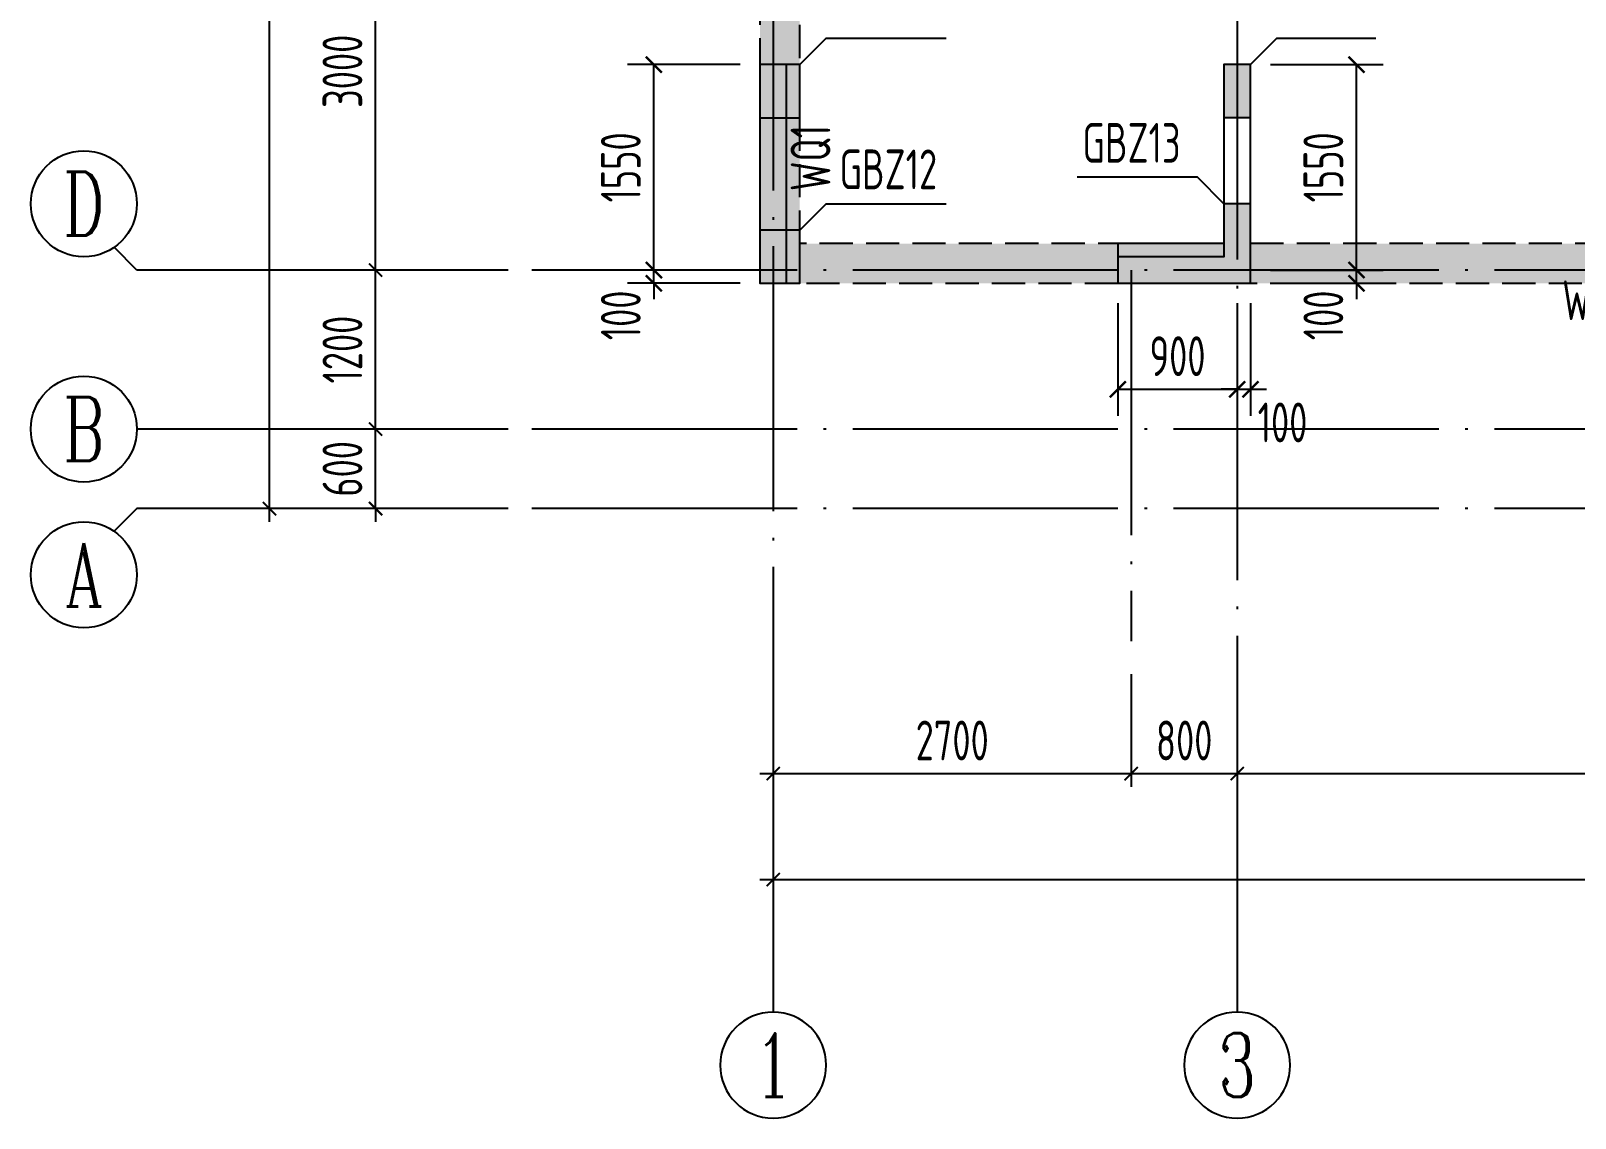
# Model space of a CAD drawing. Extents: x -812054 to 22247, y -644080 to 1003627.
# Drawn here: x -485856 to -474207, y -154781 to -146576 of the extents above; entities that cross this region are included whole.
import ezdxf
from ezdxf.enums import TextEntityAlignment as Align

# ---------------------------------------------------------------- set-up
doc = ezdxf.new("R2010")
doc.units = 0
doc.header["$LTSCALE"] = 1000
doc.linetypes.add('__DASH', pattern=[0.35, 0.25, -0.1])
doc.linetypes.add('DOTE', pattern=[2.42, 2, -0.2, 0.02, -0.2])
doc.layers.get('0').update_dxf_attribs({"linetype": 'CONTINUOUS'})
doc.layers.get('DEFPOINTS').update_dxf_attribs({"linetype": 'CONTINUOUS'})
for name, color, linetype in [('A-AXIS', 1, 'CONTINUOUS'), ('A-DOTE', 10, 'DOTE'), ('AXIS_NUM', 7, 'CONTINUOUS'), ('COLU_DE_TEXT', 7, 'CONTINUOUS'), ('LABEL', 1, 'CONTINUOUS'), ('S-Q墙填充', 252, 'CONTINUOUS'), ('S-Q墙实线', 6, 'CONTINUOUS'), ('S-Q墙标注', 3, 'CONTINUOUS'), ('S-X详图填充', 252, 'CONTINUOUS'), ('S-X详图实线', 4, 'CONTINUOUS'), ('S-Y一般标注', 3, 'CONTINUOUS')]:
    doc.layers.add(name, color=color, linetype=linetype)
doc.styles.add('TSSD_Axis', font='complex.shx', dxfattribs={"width": 0.7, "bigfont": 'hztxt.shx'})
doc.styles.add('TSSD_DIMENSION', font='Tssdeng.shx', dxfattribs={"width": 0.7, "bigfont": 'tssdchn.shx'})
doc.styles.add('TSSD_REIN', font='tssdeng.shx', dxfattribs={"width": 0.7, "height": 300, "bigfont": 'tssdchn.shx'})
doc.styles.add('结构文字', font='zstxt.shx', dxfattribs={"width": 0.7, "bigfont": 'zshz.shx'})
doc.dimstyles.new('STRUCK', dxfattribs={"dimtxt": 400, "dimasz": 121, "dimexe": 200, "dimexo": 150, "dimgap": 115, "dimtad": 1, "dimdec": 0, "dimdsep": 46, "dimtxsty": '结构文字', "dimblk": 'ARCHTICK', "dimcen": 400, "dimclrd": 3, "dimclre": 3, "dimclrt": 7, "dimadec": 0, "dimazin": 0, "dimtfac": 1, "dimtdec": 0, "dimtix": 1, "dimtmove": 2, "dimatfit": 3, "dimldrblk": '_DIMX', "dimfxl": 1, "dimtolj": 1, "dimtzin": 0, "dimarcsym": 0})
doc.dimstyles.new('TSSD_100_100', dxfattribs={"dimtxt": 300, "dimasz": 100, "dimexe": 100, "dimexo": 250, "dimgap": 100, "dimtad": 1, "dimdec": 0, "dimzin": 0, "dimdsep": 46, "dimtxsty": 'TSSD_DIMENSION', "dimblk": 'ARCHTICK', "dimcen": 0, "dimdle": 100, "dimclrt": 7, "dimadec": 0, "dimazin": 0, "dimtfac": 1, "dimtdec": 0, "dimtix": 1, "dimtmove": 2, "dimatfit": 3, "dimldrblk": 'ARCHTICK', "dimfxl": 1, "dimtolj": 1, "dimtzin": 0, "dimarcsym": 0})

# ---------------------------------------------------------------- blocks, each defined once
blk = doc.blocks.new('ts_axno')
at = {"color": 0, "linetype": 'ByBlock', "lineweight": -2}
blk.add_circle((0, 0), 0.5, dxfattribs=at)
at = {"color": 0, "linetype": 'ByBlock', "lineweight": -2, "style": 'TSSD_Axis', "width": 0.7}
blk.add_attdef('A', text='', height=0.6, dxfattribs=at).set_placement((0, 0), align=Align.MIDDLE_CENTER)
blk = doc.blocks.new('_ArchTick')
at = {"color": 0, "linetype": 'ByBlock', "const_width": 0.15}
blk.add_lwpolyline([(-0.5, -0.5), (0.5, 0.5)], dxfattribs=at)
blk = doc.blocks.new('*D362')
at = {"layer": 'DEFPOINTS', "color": 0, "transparency": 16777216}
for p in [(205139, 65704), (206139, 65704), (206139, 65104)]:
    blk.add_point(p, dxfattribs=at)
at = {"layer": 'S-Y一般标注', "color": 0, "lineweight": -2, "transparency": 16777216}
for p, q in [((205889, 65704), (205039, 65704)), ((205139, 65704), (205139, 65804)), ((205139, 65104), (205139, 65704)), ((205889, 65104), (205039, 65104)), ((205139, 65104), (205139, 65004))]:
    blk.add_line(p, q, dxfattribs=at)
at = {"layer": 'S-Y一般标注', "color": 0, "lineweight": -2, "transparency": 16777216, "xscale": 100, "yscale": 100, "zscale": 100}
for p, rotation in [((205139, 65704), 270), ((205139, 65104), 90)]:
    blk.add_blockref('_ArchTick', p, dxfattribs=dict(at, rotation=rotation))
at = {"layer": 'S-Y一般标注', "color": 7, "transparency": 16777216, "insert": (204889, 65404), "char_height": 300, "attachment_point": 5, "rotation": 90, "style": 'TSSD_DIMENSION'}
blk.add_mtext('\\A1;600', dxfattribs=at)
blk = doc.blocks.new('*D368')
at = {"layer": 'DEFPOINTS', "color": 0, "transparency": 16777216}
for p in [(204339, 80604), (206139, 80604), (206139, 65104)]:
    blk.add_point(p, dxfattribs=at)
at = {"layer": 'S-Y一般标注', "color": 0, "lineweight": -2, "transparency": 16777216}
for p, q in [((204339, 65004), (204339, 80704)), ((205889, 80604), (204239, 80604)), ((205889, 65104), (204239, 65104))]:
    blk.add_line(p, q, dxfattribs=at)
at = {"layer": 'S-Y一般标注', "color": 0, "lineweight": -2, "transparency": 16777216, "xscale": 100, "yscale": 100, "zscale": 100}
for p, rotation in [((204339, 80604), 90), ((204339, 65104), 270)]:
    blk.add_blockref('_ArchTick', p, dxfattribs=dict(at, rotation=rotation))
at = {"layer": 'S-Y一般标注', "color": 7, "transparency": 16777216, "insert": (204089, 72854), "char_height": 300, "attachment_point": 5, "rotation": 90, "style": 'TSSD_DIMENSION'}
blk.add_mtext('\\A1;15500', dxfattribs=at)
blk = doc.blocks.new('*D372')
at = {"layer": 'DEFPOINTS', "color": 0, "transparency": 16777216}
for p in [(205139, 66904), (206139, 66904), (206139, 65704)]:
    blk.add_point(p, dxfattribs=at)
at = {"layer": 'S-Y一般标注', "color": 0, "lineweight": -2, "transparency": 16777216}
for p, q in [((205139, 65604), (205139, 67004)), ((205889, 66904), (205039, 66904)), ((205889, 65704), (205039, 65704))]:
    blk.add_line(p, q, dxfattribs=at)
at = {"layer": 'S-Y一般标注', "color": 0, "lineweight": -2, "transparency": 16777216, "xscale": 100, "yscale": 100, "zscale": 100}
for p, rotation in [((205139, 66904), 90), ((205139, 65704), 270)]:
    blk.add_blockref('_ArchTick', p, dxfattribs=dict(at, rotation=rotation))
at = {"layer": 'S-Y一般标注', "color": 7, "transparency": 16777216, "insert": (204889, 66304), "char_height": 300, "attachment_point": 5, "rotation": 90, "style": 'TSSD_DIMENSION'}
blk.add_mtext('\\A1;1200', dxfattribs=at)
blk = doc.blocks.new('*D373')
at = {"layer": 'DEFPOINTS', "color": 0, "transparency": 16777216}
for p in [(205139, 69904), (206139, 69904), (206139, 66904)]:
    blk.add_point(p, dxfattribs=at)
at = {"layer": 'S-Y一般标注', "color": 0, "lineweight": -2, "transparency": 16777216}
for p, q in [((205889, 69904), (205039, 69904)), ((205139, 66804), (205139, 70004)), ((205889, 66904), (205039, 66904))]:
    blk.add_line(p, q, dxfattribs=at)
at = {"layer": 'S-Y一般标注', "color": 0, "lineweight": -2, "transparency": 16777216, "xscale": 100, "yscale": 100, "zscale": 100}
for p, rotation in [((205139, 69904), 90), ((205139, 66904), 270)]:
    blk.add_blockref('_ArchTick', p, dxfattribs=dict(at, rotation=rotation))
at = {"layer": 'S-Y一般标注', "color": 7, "transparency": 16777216, "insert": (204889, 68404), "char_height": 300, "attachment_point": 5, "rotation": 90, "style": 'TSSD_DIMENSION'}
blk.add_mtext('\\A1;3000', dxfattribs=at)
blk = doc.blocks.new('*D378')
at = {"layer": 'DEFPOINTS', "color": 0, "transparency": 16777216}
for p in [(210839, 64104), (211639, 64104), (211639, 63104)]:
    blk.add_point(p, dxfattribs=at)
at = {"layer": 'S-Y一般标注', "color": 0, "lineweight": -2, "transparency": 16777216}
for p, q in [((210839, 63854), (210839, 63004)), ((211639, 63854), (211639, 63004)), ((210739, 63104), (211739, 63104))]:
    blk.add_line(p, q, dxfattribs=at)
at = {"layer": 'S-Y一般标注', "color": 0, "lineweight": -2, "transparency": 16777216, "xscale": 100, "yscale": 100, "zscale": 100, "rotation": 180}
blk.add_blockref('_ArchTick', (210839, 63104), dxfattribs=at)
at = {"layer": 'S-Y一般标注', "color": 0, "lineweight": -2, "transparency": 16777216, "xscale": 100, "yscale": 100, "zscale": 100}
blk.add_blockref('_ArchTick', (211639, 63104), dxfattribs=at)
at = {"layer": 'S-Y一般标注', "color": 7, "transparency": 16777216, "insert": (211239, 63354), "char_height": 300, "attachment_point": 5, "style": 'TSSD_DIMENSION'}
blk.add_mtext('\\A1;800', dxfattribs=at)
blk = doc.blocks.new('*D379')
at = {"layer": 'DEFPOINTS', "color": 0, "transparency": 16777216}
for p in [(211639, 64104), (217439, 64104), (217439, 63104)]:
    blk.add_point(p, dxfattribs=at)
at = {"layer": 'S-Y一般标注', "color": 0, "lineweight": -2, "transparency": 16777216}
for p, q in [((211639, 63854), (211639, 63004)), ((217439, 63854), (217439, 63004)), ((211539, 63104), (217539, 63104))]:
    blk.add_line(p, q, dxfattribs=at)
at = {"layer": 'S-Y一般标注', "color": 0, "lineweight": -2, "transparency": 16777216, "xscale": 100, "yscale": 100, "zscale": 100, "rotation": 180}
blk.add_blockref('_ArchTick', (211639, 63104), dxfattribs=at)
at = {"layer": 'S-Y一般标注', "color": 0, "lineweight": -2, "transparency": 16777216, "xscale": 100, "yscale": 100, "zscale": 100}
blk.add_blockref('_ArchTick', (217439, 63104), dxfattribs=at)
at = {"layer": 'S-Y一般标注', "color": 7, "transparency": 16777216, "insert": (214539, 63354), "char_height": 300, "attachment_point": 5, "style": 'TSSD_DIMENSION'}
blk.add_mtext('\\A1;5800', dxfattribs=at)
blk = doc.blocks.new('*D390')
at = {"layer": 'DEFPOINTS', "color": 0, "transparency": 16777216}
for p in [(208139, 64104), (258139, 64104), (258139, 62304)]:
    blk.add_point(p, dxfattribs=at)
at = {"layer": 'S-Y一般标注', "color": 0, "lineweight": -2, "transparency": 16777216}
for p, q in [((208139, 63854), (208139, 62204)), ((258139, 63854), (258139, 62204)), ((208039, 62304), (258239, 62304))]:
    blk.add_line(p, q, dxfattribs=at)
at = {"layer": 'S-Y一般标注', "color": 0, "lineweight": -2, "transparency": 16777216, "xscale": 100, "yscale": 100, "zscale": 100, "rotation": 180}
blk.add_blockref('_ArchTick', (208139, 62304), dxfattribs=at)
at = {"layer": 'S-Y一般标注', "color": 0, "lineweight": -2, "transparency": 16777216, "xscale": 100, "yscale": 100, "zscale": 100}
blk.add_blockref('_ArchTick', (258139, 62304), dxfattribs=at)
at = {"layer": 'S-Y一般标注', "color": 7, "transparency": 16777216, "insert": (233139, 62554), "char_height": 300, "attachment_point": 5, "style": 'TSSD_DIMENSION'}
blk.add_mtext('\\A1;50000', dxfattribs=at)
blk = doc.blocks.new('*D392')
at = {"layer": 'DEFPOINTS', "color": 0, "transparency": 16777216}
for p in [(208139, 64104), (210839, 64104), (210839, 63104)]:
    blk.add_point(p, dxfattribs=at)
at = {"layer": 'S-Y一般标注', "color": 0, "lineweight": -2, "transparency": 16777216}
for p, q in [((208139, 63854), (208139, 63004)), ((210839, 63854), (210839, 63004)), ((208039, 63104), (210939, 63104))]:
    blk.add_line(p, q, dxfattribs=at)
at = {"layer": 'S-Y一般标注', "color": 0, "lineweight": -2, "transparency": 16777216, "xscale": 100, "yscale": 100, "zscale": 100, "rotation": 180}
blk.add_blockref('_ArchTick', (208139, 63104), dxfattribs=at)
at = {"layer": 'S-Y一般标注', "color": 0, "lineweight": -2, "transparency": 16777216, "xscale": 100, "yscale": 100, "zscale": 100}
blk.add_blockref('_ArchTick', (210839, 63104), dxfattribs=at)
at = {"layer": 'S-Y一般标注', "color": 7, "transparency": 16777216, "insert": (209489, 63354), "char_height": 300, "attachment_point": 5, "style": 'TSSD_DIMENSION'}
blk.add_mtext('\\A1;2700', dxfattribs=at)
blk = doc.blocks.new('*D651')
at = {"layer": 'DEFPOINTS', "color": 0, "transparency": 16777216}
for p in [(-481156, -148381), (-480356, -148381), (-480356, -148481)]:
    blk.add_point(p, dxfattribs=at)
at = {"layer": 'S-Q墙标注', "color": 3, "lineweight": -2, "transparency": 16777216}
for p, q in [((-481156, -148381), (-481156, -148260)), ((-480506, -148381), (-481356, -148381)), ((-481156, -148481), (-481156, -148381)), ((-480506, -148481), (-481356, -148481)), ((-481156, -148481), (-481156, -148602))]:
    blk.add_line(p, q, dxfattribs=at)
at = {"layer": 'S-Q墙标注', "color": 3, "lineweight": -2, "transparency": 16777216, "xscale": 121, "yscale": 121, "zscale": 121}
for p, rotation in [((-481156, -148381), 270), ((-481156, -148481), 90)]:
    blk.add_blockref('_ArchTick', p, dxfattribs=dict(at, rotation=rotation))
at = {"layer": 'S-Q墙标注', "color": 7, "transparency": 16777216, "insert": (-481406, -148723), "char_height": 300, "attachment_point": 5, "rotation": 90, "style": 'TSSD_REIN'}
blk.add_mtext('\\A1;100', dxfattribs=at)
blk = doc.blocks.new('_DIMX')
blk.add_line((-150, 0), (150, 0))
at = {"const_width": 50}
blk.add_lwpolyline([(-70, -70), (70, 70)], dxfattribs=at)
blk = doc.blocks.new('*D652')
at = {"layer": 'DEFPOINTS', "color": 0, "transparency": 16777216}
for p in [(-481156, -146831), (-480356, -146831), (-480356, -148381)]:
    blk.add_point(p, dxfattribs=at)
at = {"layer": 'S-Q墙标注', "color": 3, "lineweight": -2, "transparency": 16777216}
for p, q in [((-480506, -146831), (-481356, -146831)), ((-481156, -148381), (-481156, -146831)), ((-480506, -148381), (-481356, -148381))]:
    blk.add_line(p, q, dxfattribs=at)
at = {"layer": 'S-Q墙标注', "color": 3, "lineweight": -2, "transparency": 16777216, "xscale": 121, "yscale": 121, "zscale": 121}
for p, rotation in [((-481156, -146831), 90), ((-481156, -148381), 270)]:
    blk.add_blockref('_ArchTick', p, dxfattribs=dict(at, rotation=rotation))
at = {"layer": 'S-Q墙标注', "color": 7, "transparency": 16777216, "insert": (-481406, -147606), "char_height": 300, "attachment_point": 5, "rotation": 90, "style": 'TSSD_REIN'}
blk.add_mtext('\\A1;1550', dxfattribs=at)
blk = doc.blocks.new('*D655')
at = {"layer": 'DEFPOINTS', "color": 0, "transparency": 16777216}
for p in [(-476656, -148381), (-475856, -148381), (-476656, -148481)]:
    blk.add_point(p, dxfattribs=at)
at = {"layer": 'S-Q墙标注', "color": 3, "lineweight": -2, "transparency": 16777216}
for p, q in [((-475856, -148381), (-475856, -148260)), ((-476506, -148381), (-475656, -148381)), ((-475856, -148481), (-475856, -148381)), ((-476506, -148481), (-475656, -148481)), ((-475856, -148481), (-475856, -148602))]:
    blk.add_line(p, q, dxfattribs=at)
at = {"layer": 'S-Q墙标注', "color": 3, "lineweight": -2, "transparency": 16777216, "xscale": 121, "yscale": 121, "zscale": 121}
for p, rotation in [((-475856, -148381), 270), ((-475856, -148481), 90)]:
    blk.add_blockref('_ArchTick', p, dxfattribs=dict(at, rotation=rotation))
at = {"layer": 'S-Q墙标注', "color": 7, "transparency": 16777216, "insert": (-476106, -148723), "char_height": 300, "attachment_point": 5, "rotation": 90, "style": 'TSSD_REIN'}
blk.add_mtext('\\A1;100', dxfattribs=at)
blk = doc.blocks.new('*D656')
at = {"layer": 'DEFPOINTS', "color": 0, "transparency": 16777216}
for p in [(-476656, -146831), (-475856, -146831), (-476656, -148381)]:
    blk.add_point(p, dxfattribs=at)
at = {"layer": 'S-Q墙标注', "color": 3, "lineweight": -2, "transparency": 16777216}
for p, q in [((-476506, -146831), (-475656, -146831)), ((-475856, -148381), (-475856, -146831)), ((-476506, -148381), (-475656, -148381))]:
    blk.add_line(p, q, dxfattribs=at)
at = {"layer": 'S-Q墙标注', "color": 3, "lineweight": -2, "transparency": 16777216, "xscale": 121, "yscale": 121, "zscale": 121}
for p, rotation in [((-475856, -146831), 90), ((-475856, -148381), 270)]:
    blk.add_blockref('_ArchTick', p, dxfattribs=dict(at, rotation=rotation))
at = {"layer": 'S-Q墙标注', "color": 7, "transparency": 16777216, "insert": (-476106, -147606), "char_height": 300, "attachment_point": 5, "rotation": 90, "style": 'TSSD_REIN'}
blk.add_mtext('\\A1;1550', dxfattribs=at)
blk = doc.blocks.new('*D657')
at = {"layer": 'DEFPOINTS', "color": 0, "transparency": 16777216}
for p in [(-477656, -148481), (-476756, -148481), (-476756, -149281)]:
    blk.add_point(p, dxfattribs=at)
at = {"layer": 'S-Q墙标注', "color": 3, "lineweight": -2, "transparency": 16777216}
for p, q in [((-477656, -148631), (-477656, -149481)), ((-476756, -148631), (-476756, -149481)), ((-477656, -149281), (-476756, -149281))]:
    blk.add_line(p, q, dxfattribs=at)
at = {"layer": 'S-Q墙标注', "color": 3, "lineweight": -2, "transparency": 16777216, "xscale": 121, "yscale": 121, "zscale": 121, "rotation": 180}
blk.add_blockref('_ArchTick', (-477656, -149281), dxfattribs=at)
at = {"layer": 'S-Q墙标注', "color": 3, "lineweight": -2, "transparency": 16777216, "xscale": 121, "yscale": 121, "zscale": 121}
blk.add_blockref('_ArchTick', (-476756, -149281), dxfattribs=at)
at = {"layer": 'S-Q墙标注', "color": 7, "transparency": 16777216, "insert": (-477206, -149031), "char_height": 300, "attachment_point": 5, "style": 'TSSD_REIN'}
blk.add_mtext('\\A1;900', dxfattribs=at)
blk = doc.blocks.new('*D658')
at = {"layer": 'DEFPOINTS', "color": 0, "transparency": 16777216}
for p in [(-476756, -148481), (-476656, -148481), (-476656, -149281)]:
    blk.add_point(p, dxfattribs=at)
at = {"layer": 'S-Q墙标注', "color": 3, "lineweight": -2, "transparency": 16777216}
for p, q in [((-476756, -148631), (-476756, -149481)), ((-476656, -148631), (-476656, -149481)), ((-476756, -149281), (-476877, -149281)), ((-476756, -149281), (-476656, -149281)), ((-476656, -149281), (-476535, -149281))]:
    blk.add_line(p, q, dxfattribs=at)
at = {"layer": 'S-Q墙标注', "color": 3, "lineweight": -2, "transparency": 16777216, "xscale": 121, "yscale": 121, "zscale": 121}
blk.add_blockref('_ArchTick', (-476756, -149281), dxfattribs=at)
at = {"layer": 'S-Q墙标注', "color": 3, "lineweight": -2, "transparency": 16777216, "xscale": 121, "yscale": 121, "zscale": 121, "rotation": 180}
blk.add_blockref('_ArchTick', (-476656, -149281), dxfattribs=at)
at = {"layer": 'S-Q墙标注', "color": 7, "transparency": 16777216, "insert": (-476414, -149531), "char_height": 300, "attachment_point": 5, "style": 'TSSD_REIN'}
blk.add_mtext('\\A1;100', dxfattribs=at)
blk = doc.blocks.new('20210812.03353967')
at = {"layer": 'A-AXIS'}
for p, q in [((-219370.9, -57852.1), (-219542.5, -57680.5)), ((-216570.9, -57852.1), (-219370.9, -57852.1)), ((-216570.9, -59052.1), (-219370.9, -59052.1)), ((-219370.9, -59652.1), (-219542.5, -59823.7)), ((-216570.9, -59652.1), (-219370.9, -59652.1)), ((-214570.9, -60652.1), (-214570.9, -63452.1)), ((-211070.9, -60652.1), (-211070.9, -63452.1))]:
    blk.add_line(p, q, dxfattribs=at)
at = {"layer": 'A-DOTE'}
for p, q in [((-214570.9, -43152.1), (-214570.9, -60652.1)), ((-211070.9, -53352.1), (-211070.9, -60652.1)), ((-163570.9, -57852.1), (-216570.9, -57852.1)), ((-211870.9, -57852.1), (-211870.9, -60652.1)), ((-163570.9, -59052.1), (-216570.9, -59052.1)), ((-163570.9, -59652.1), (-216570.9, -59652.1))]:
    blk.add_line(p, q, dxfattribs=at)
at = {"layer": 'A-AXIS'}
ref = blk.add_blockref('ts_axno', (-219770.9, -57352.1), dxfattribs=dict(at, xscale=800, yscale=800, zscale=800, rotation=180))
ref.add_attrib('C', 'D', dxfattribs={"layer": 'AXIS_NUM', "height": 480, "style": 'TSSD_Axis', "width": 0.7}).set_placement((-219770.9, -57352.1), align=Align.MIDDLE_CENTER)
ref = blk.add_blockref('ts_axno', (-219770.9, -59052.1), dxfattribs=dict(at, xscale=800, yscale=800, zscale=800))
ref.add_attrib('A', 'B', dxfattribs={"layer": 'AXIS_NUM', "height": 480, "style": 'TSSD_Axis', "width": 0.7}).set_placement((-219770.9, -59052.1), align=Align.MIDDLE_CENTER)
ref = blk.add_blockref('ts_axno', (-219770.9, -60152.1), dxfattribs=dict(at, xscale=800, yscale=800, zscale=800))
ref.add_attrib('F', 'A', dxfattribs={"layer": 'AXIS_NUM', "height": 480, "style": 'TSSD_Axis', "width": 0.7}).set_placement((-219770.9, -60152.1), align=Align.MIDDLE_CENTER)
ref = blk.add_blockref('ts_axno', (-214570.9, -63852.1), dxfattribs=dict(at, xscale=-800, yscale=800, zscale=800, rotation=180))
ref.add_attrib('1', '1', dxfattribs={"layer": 'AXIS_NUM', "height": 480, "style": 'TSSD_Axis', "width": 0.7}).set_placement((-214570.9, -63852.1), align=Align.MIDDLE_CENTER)
ref = blk.add_blockref('ts_axno', (-211070.9, -63852.1), dxfattribs=dict(at, xscale=-800, yscale=800, zscale=800, rotation=180))
ref.add_attrib('2', '3', dxfattribs={"layer": 'AXIS_NUM', "height": 480, "style": 'TSSD_Axis', "width": 0.7}).set_placement((-211070.9, -63852.1), align=Align.MIDDLE_CENTER)
at = {"layer": 'S-Y一般标注'}
for base, p1, p2, picture, middle in [((-218370.9, -44152.1), (-216570.9, -59652.1), (-216570.9, -44152.1), '*D368', (-218620.9, -51902.1)), ((-217570.9, -54852.1), (-216570.9, -57852.1), (-216570.9, -54852.1), '*D373', (-217820.9, -56352.1)), ((-217570.9, -57852.1), (-216570.9, -59052.1), (-216570.9, -57852.1), '*D372', (-217820.9, -58452.1)), ((-217570.9, -59052.1), (-216570.9, -59652.1), (-216570.9, -59052.1), '*D362', (-217820.9, -59352.1))]:
    dim = blk.add_linear_dim(base=base, p1=p1, p2=p2, angle=90, dimstyle='TSSD_100_100', dxfattribs=at)
    dim.commit()
    dim.dimension.update_dxf_attribs({"geometry": picture, "text_midpoint": middle, "insert": (-422709.7, -124756.3)})
for base, p1, p2, picture, middle in [((-164570.9, -62452.1), (-214570.9, -60652.1), (-164570.9, -60652.1), '*D390', (-189570.9, -62202.1)), ((-211870.9, -61652.1), (-214570.9, -60652.1), (-211870.9, -60652.1), '*D392', (-213220.9, -61402.1)), ((-211070.9, -61652.1), (-211870.9, -60652.1), (-211070.9, -60652.1), '*D378', (-211470.9, -61402.1)), ((-205270.9, -61652.1), (-211070.9, -60652.1), (-205270.9, -60652.1), '*D379', (-208170.9, -61402.1))]:
    dim = blk.add_linear_dim(base=base, p1=p1, p2=p2, dimstyle='TSSD_100_100', dxfattribs=at)
    dim.commit()
    dim.dimension.update_dxf_attribs({"geometry": picture, "text_midpoint": middle, "insert": (-422709.7, -124756.3)})

msp = doc.modelspace()

# ---------------------------------------------------------------- hatches: boundary and pattern name
at = {"layer": 'S-Q墙填充'}
h = msp.add_hatch(dxfattribs=at)
h.set_pattern_fill('ARMORED', color=252, scale=30, style=0)
h.set_pattern_definition([(50, (-226609.78, -77846.11), (215.17805, -18.82564), [22.5, -247.5]), (355, (-226609.78, -77846.1), (-41.6254, 225.65764), [18, -198]), (100.4514, (-226591.85, -77847.68), (173.55281, 206.83186), [19.12206, -210.34263]), (46.1842, (-226609.78, -77786.1), (320.17231, -49.6557), [33.75, -371.25]), (96.6356, (-226583.1, -77790.25), (280.3988, 292.23536), [28.6831, -315.5139]), (351.1842, (-226609.8, -77786.1), (280.3986, 292.2356), [27, -297]), (21, (-226579.78, -77801.11), (179.07212, -120.78567), [22.5, -247.5]), (326, (-226579.78, -77801.1), (72.9946, 217.54501), [18, -198]), (71.4514, (-226564.86, -77811.18), (252.06679, 96.75915), [19.12206, -210.34263]), (37.5, (-226609.784, -77846.11), (3.647957, 99.868156), [0, -195.6, 0, -201, 0, -198.75]), (7.5, (-226609.78, -77846.11), (78.92086, 118.323514), [0, -114.6, 0, -191.1, 0, -75.75]), (327.5, (-226676.68, -77846.11), (160.14673, -6.766462), [0, -75, 0, -234, 0, -310.5]), (317.5, (-226706.68, -77846.11), (174.95585, 30.031495), [0, -97.5, 0, -155.4, 0, -220.5]), (45, (-226609.78, -77846.11), (-106.06602, 106.06602), [])])
h.paths.add_polyline_path([(-470855.99, -148031.19), (-471155.99, -148031.08), (-471155.99, -148181.17), (-480055.99, -148181.18), (-480055.99, -145281.04), (-481942.16, -145281.04), (-481942.16, -141281.04), (-482242.16, -141281.04), (-482242.16, -145581.04), (-480355.99, -145581.04), (-480356.03, -148481.04), (-471155.95, -148481.41), (-471155.99, -149681.05), (-464356.01, -149680.77), (-464356.02, -148481.17), (-446155.95, -148481.77), (-446155.95, -149681.05), (-439356.01, -149681.05), (-439356.01, -148481.04), (-430056.01, -148481.06), (-430056.01, -140981.04), (-430756, -140981.04), (-430756, -141181.04), (-430356, -141181.04), (-430356.01, -148181.04), (-439356.01, -148181.04), (-439356.01, -148031.05), (-439656.01, -148031.05), (-439656.04, -149381.05), (-445855.99, -149381.05), (-445855.99, -148031.05), (-446155.99, -148031.07), (-446155.97, -148181.04), (-464356.03, -148178.49), (-464356.01, -148031.08), (-464656.01, -148031.04), (-464656.01, -149381.05), (-470855.98, -149381.05)])
at = {"layer": 'S-X详图填充'}
h = msp.add_hatch(color=256, dxfattribs=at)
h.dxf.hatch_style = 1
h.paths.add_polyline_path([(-480356.03, -147231.08), (-480056.04, -147231.08), (-480056.04, -146831.08), (-480356.03, -146831.08)])
h = msp.add_hatch(color=256, dxfattribs=at)
h.dxf.hatch_style = 1
h.paths.add_polyline_path([(-476856.03, -147231.04), (-476656.03, -147231.04), (-476656.03, -146831.04), (-476856.03, -146831.04)])
h = msp.add_hatch(color=256, dxfattribs=at)
h.dxf.hatch_style = 1
h.paths.add_polyline_path([(-476656.03, -147881.04), (-476856.03, -147881.04), (-476856.03, -148181.04), (-477656.03, -148181.04), (-477656.03, -148481.04), (-476656.03, -148481.04)])
h = msp.add_hatch(color=256, dxfattribs=at)
h.dxf.hatch_style = 1
h.paths.add_polyline_path([(-480056.04, -148081.04), (-480356.03, -148081.04), (-480356.03, -148481.04), (-480056.04, -148481.04)])

# ---------------------------------------------------------------- linework, layer by layer
at = {"layer": 'LABEL'}
for points in [[(-480056.04, -146831.08), (-479856.04, -146631.08), (-478952.01, -146631.08)], [(-476656.03, -146831.04), (-476456.03, -146631.04), (-475711.4, -146631.04)], [(-476856.03, -147881.04), (-477056.03, -147681.04), (-477962.16, -147681.04)], [(-480056.04, -148081.04), (-479856.04, -147881.04), (-478952.01, -147881.04)]]:
    msp.add_lwpolyline(points, dxfattribs=at)
at = {"layer": 'S-Q墙实线', "linetype": '__DASH'}
msp.add_lwpolyline([(-482242.21, -145581.04), (-480356.04, -145581.04), (-480356.03, -148481.04), (-471155.99, -148481.17), (-471156.04, -149681.05), (-464356.05, -149681.05), (-464356.1, -148481.17), (-446156, -148481.04), (-446156.03, -149681.05), (-439356.06, -149681.05), (-439356.06, -148481.04), (-430056.05, -148481.04), (-430056.04, -141181.04)], dxfattribs=at)
msp.add_lwpolyline([(-471156.01, -148181.17), (-476656.03, -148181.05), (-476656.03, -146831.04), (-476856.03, -146831.04), (-476856.03, -148181.04), (-480056.03, -148181.04), (-480056.04, -145281.04, 941871.71740683)], format="xyb", dxfattribs=at)
at = {"layer": 'S-Q墙实线'}
msp.add_lwpolyline([(-480156.03, -148481.04), (-480156.03, -146831.04), (-480356.03, -146831.04), (-480356.03, -148481.04)], close=True, dxfattribs=at)
msp.add_lwpolyline([(-477556.04, -148281.04), (-477656.03, -148281.04), (-477656.03, -148481.04), (-477556.04, -148481.04), (-476656.03, -148481.04), (-476656.03, -146831.04), (-476856.03, -146831.04), (-476856.03, -148281.04), (-477556.04, -148281.04)], dxfattribs=at)
at = {"layer": 'S-X详图实线'}
for points in [[(-480356.03, -147231.08), (-480056.04, -147231.08), (-480056.04, -146831.08), (-480356.03, -146831.08), (-480356.03, -147231.08)], [(-476856.03, -147231.04), (-476656.03, -147231.04), (-476656.03, -146831.04), (-476856.03, -146831.04), (-476856.03, -147231.04)], [(-476656.03, -147881.04), (-476856.03, -147881.04), (-476856.03, -148181.04), (-477656.03, -148181.04), (-477656.03, -148481.04), (-476656.03, -148481.04), (-476656.03, -147881.04)], [(-480056.04, -148081.04), (-480356.03, -148081.04), (-480356.03, -148481.04), (-480056.04, -148481.04), (-480056.04, -148081.04)]]:
    msp.add_lwpolyline(points, close=True, dxfattribs=at)

# ---------------------------------------------------------------- block references
at = {"layer": 'A-DOTE'}
msp.add_blockref('20210812.03353967', (-265685.13, -90528.95), dxfattribs=at)

# ---------------------------------------------------------------- texts
at = {"layer": 'COLU_DE_TEXT', "style": 'TSSD_REIN', "width": 0.7}
for s, p in [('GBZ13', (-477923.34, -147661.04)), ('GBZ12', (-479756.04, -147861.04))]:
    msp.add_text(s, height=300, dxfattribs=at).set_placement(p, align=Align.BOTTOM_LEFT)
at = {"layer": 'S-Q墙标注', "style": 'TSSD_REIN', "width": 0.7}
msp.add_text('WQ1', height=300, rotation=89.999998, dxfattribs=at).set_placement((-479734.88, -147535.88), align=Align.BOTTOM_CENTER)
msp.add_text('WQ1', height=300, dxfattribs=at).set_placement((-474055.71, -148848.99), align=Align.BOTTOM_CENTER)

# ---------------------------------------------------------------- dimensions: what is measured, and where the dimension line sits
at = {"layer": 'S-Q墙标注'}
for base, p1, p2, picture, middle in [((-481156.03, -146831.08), (-480356.03, -148381.04), (-480356.03, -146831.08), '*D652', (-481406.03, -147606.06)), ((-475856.03, -146831.04), (-476656.03, -148381.04), (-476656.03, -146831.04), '*D656', (-476106.03, -147606.04))]:
    dim = msp.add_linear_dim(base=base, p1=p1, p2=p2, angle=90, dimstyle='STRUCK', override={"dimtxt": 300, "dimgap": 100, "dimtxsty": 'TSSD_REIN'}, dxfattribs=at)
    dim.commit()
    dim.dimension.update_dxf_attribs({"geometry": picture, "text_midpoint": middle})
for base, p1, p2, picture, middle in [((-481156.03, -148381.04), (-480356.03, -148481.04), (-480356.03, -148381.04), '*D651', (-481406.03, -148722.97)), ((-475856.03, -148381.04), (-476656.03, -148481.04), (-476656.03, -148381.04), '*D655', (-476106.03, -148722.97))]:
    dim = msp.add_linear_dim(base=base, p1=p1, p2=p2, angle=90, dimstyle='STRUCK', override={"dimtxt": 300, "dimgap": 100, "dimtxsty": 'TSSD_REIN'}, dxfattribs=at)
    dim.commit()
    dim.dimension.update_dxf_attribs({"geometry": picture, "text_midpoint": middle, "dimtype": 160})
dim = msp.add_linear_dim(base=(-476756.04, -149281.04), p1=(-477656.03, -148481.04), p2=(-476756.04, -148481.04), dimstyle='STRUCK', override={"dimtxt": 300, "dimgap": 100, "dimtxsty": 'TSSD_REIN'}, dxfattribs=at)
dim.commit()
dim.dimension.update_dxf_attribs({"geometry": '*D657', "text_midpoint": (-477206.04, -149031.04)})
dim = msp.add_linear_dim(base=(-476656.03, -149281.04), p1=(-476756.04, -148481.04), p2=(-476656.03, -148481.04), dimstyle='STRUCK', override={"dimtxt": 300, "dimgap": 100, "dimtxsty": 'TSSD_REIN'}, dxfattribs=at)
dim.commit()
dim.dimension.update_dxf_attribs({"geometry": '*D658', "text_midpoint": (-476414.11, -149531.04), "dimtype": 160})

doc.saveas('drawing.dxf')
